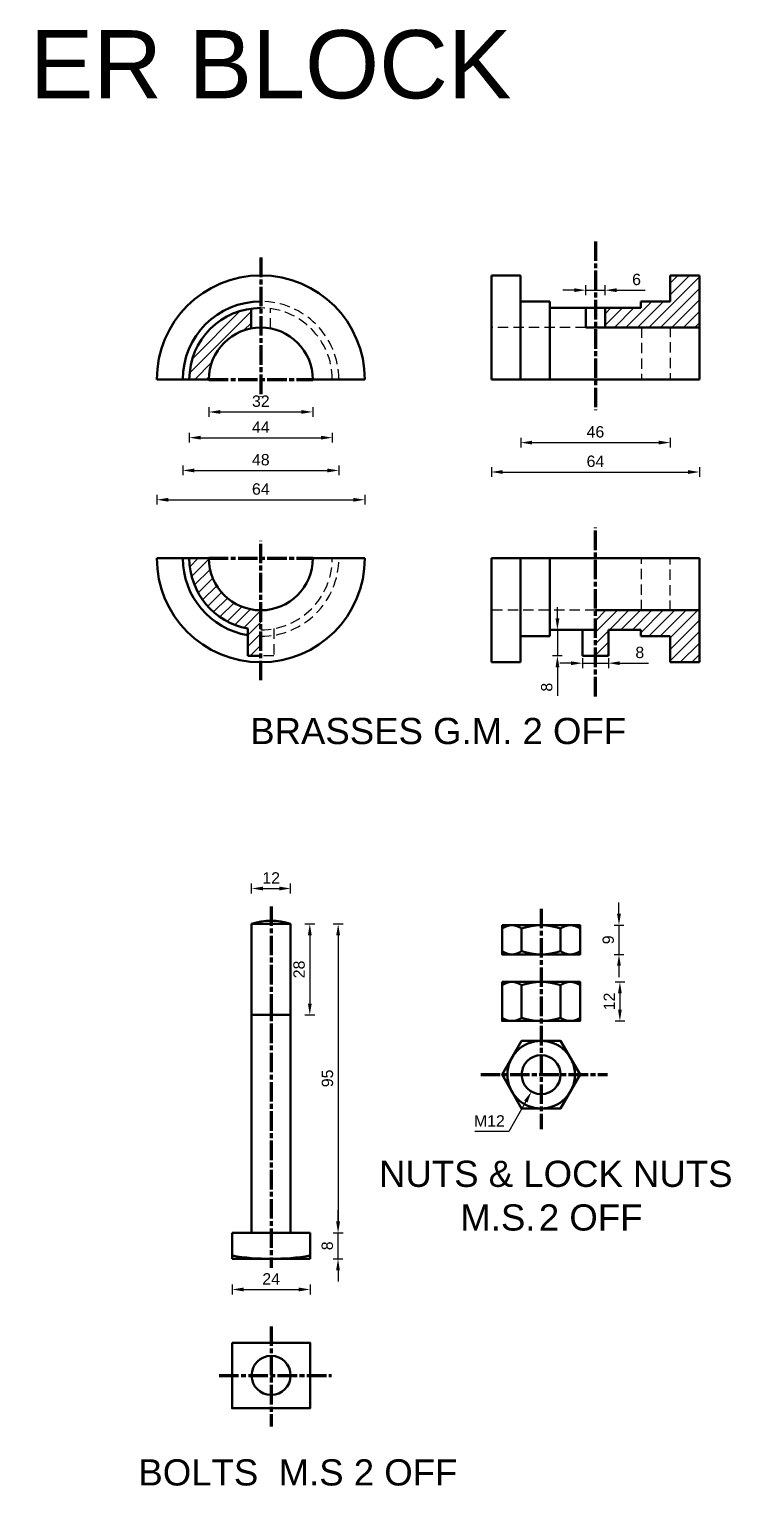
# Model space of a CAD drawing. Header units: millimetres. Extents: x 593 to 1220, y 200 to 1101.
# Drawn here: x 957 to 1172.9, y 653 to 1101 of the extents above; entities that cross this region are included whole.
import ezdxf

# ---------------------------------------------------------------- set-up
doc = ezdxf.new("R2010")
doc.units = ezdxf.units.MM
doc.linetypes.add('AM_ISO08W050x2', pattern=[9, 6, -0.75, 1.5, -0.75])
doc.linetypes.add('HIDDEN', pattern=[9.525, 6.35, -3.175])
for name, color, linetype, lineweight in [('AM_8', 1, 'Continuous', 25), ('BODY LINE', 7, 'Continuous', 50), ('CENTER LINE', 40, 'AM_ISO08W050x2', 100)]:
    doc.layers.add(name, color=color, linetype=linetype, lineweight=lineweight)
for name, color, linetype in [('DIMENSION', 120, 'Continuous'), ('Dimensions', 130, 'Continuous'), ('SECTION LINE', 210, 'HIDDEN')]:
    doc.layers.add(name, color=color, linetype=linetype)
doc.styles.get("Standard").update_dxf_attribs({"font": 'arial.ttf'})
doc.dimstyles.new('AM_ISO', dxfattribs={"dimtxt": 3.5, "dimasz": 3.5, "dimexe": 1.5, "dimexo": 1.5, "dimgap": 1.5, "dimtad": 1, "dimdsep": 46, "dimtxsty": 'Standard', "dimcen": 0, "dimclrd": 256, "dimclre": 256, "dimclrt": 3, "dimadec": 0, "dimazin": 2, "dimtp": 0.1, "dimtm": 0.1, "dimtfac": 0.71, "dimtmove": 0, "dimatfit": 3, "dimfxl": 1.5, "dimfxlon": 1, "dimlwd": -1, "dimlwe": -1, "dimarcsym": 1})
doc.dimstyles.new('AM_ISO$3', dxfattribs={"dimtxt": 3.5, "dimasz": 3.5, "dimexe": 1.5, "dimexo": 1.5, "dimgap": 1.5, "dimtad": 1, "dimtoh": 1, "dimdsep": 46, "dimtxsty": 'Standard', "dimcen": 0, "dimclrd": 256, "dimclre": 256, "dimclrt": 3, "dimadec": 0, "dimazin": 2, "dimtp": 0.1, "dimtm": 0.1, "dimtfac": 0.71, "dimtofl": 0, "dimtmove": 0, "dimatfit": 0, "dimfxl": 1.5, "dimfxlon": 1, "dimlwd": -1, "dimlwe": -1, "dimarcsym": 1})
pattern_1 = [(45, (488.7257, 396.2871), (-1.767767, 1.767767), [])]
pattern_2 = [(45, (0, 0), (-1.767767, 1.767767), [])]

# ---------------------------------------------------------------- blocks, each defined once
blk = doc.blocks.new('*D3')
at = {"layer": 'Defpoints', "color": 0, "transparency": 16777216}
for p in [(1037.46, 836.75), (1025.46, 825.86), (1037.46, 825.86)]:
    blk.add_point(p, dxfattribs=at)
at = {"layer": 'DIMENSION', "linetype": 'ByBlock', "transparency": 16777216}
for p, q in [((1025.46, 835.25), (1025.46, 838.25)), ((1037.46, 835.25), (1037.46, 838.25)), ((1028.96, 836.75), (1033.96, 836.75))]:
    blk.add_line(p, q, dxfattribs=at)
at = {"layer": 'DIMENSION', "transparency": 16777216}
for points in [[(1028.96, 837.33), (1028.96, 836.17), (1025.46, 836.75)], [(1033.96, 837.33), (1033.96, 836.17), (1037.46, 836.75)]]:
    blk.add_solid(points, dxfattribs=at)
at = {"layer": 'DIMENSION', "color": 3, "transparency": 16777216, "insert": (1031.46, 840.01), "char_height": 3.5, "attachment_point": 5}
blk.add_mtext('12', dxfattribs=at)
blk = doc.blocks.new('*D4')
at = {"layer": 'Defpoints', "color": 0, "transparency": 16777216}
for p in [(1037.46, 825.86), (1037.46, 730.86), (1052.08, 730.86)]:
    blk.add_point(p, dxfattribs=at)
at = {"layer": 'DIMENSION', "linetype": 'ByBlock', "transparency": 16777216}
for p, q in [((1050.58, 825.86), (1053.58, 825.86)), ((1052.08, 822.36), (1052.08, 734.36)), ((1050.58, 730.86), (1053.58, 730.86))]:
    blk.add_line(p, q, dxfattribs=at)
at = {"layer": 'DIMENSION', "transparency": 16777216}
for points in [[(1051.49, 822.36), (1052.66, 822.36), (1052.08, 825.86)], [(1051.49, 734.36), (1052.66, 734.36), (1052.08, 730.86)]]:
    blk.add_solid(points, dxfattribs=at)
at = {"layer": 'DIMENSION', "color": 3, "transparency": 16777216, "insert": (1048.79, 778.36), "char_height": 3.5, "attachment_point": 5, "rotation": 90}
blk.add_mtext('95', dxfattribs=at)
blk = doc.blocks.new('*D5')
at = {"layer": 'Defpoints', "color": 0, "transparency": 16777216}
for p in [(1043.46, 730.86), (1052.03, 730.86), (1043.46, 722.86)]:
    blk.add_point(p, dxfattribs=at)
at = {"layer": 'DIMENSION', "linetype": 'ByBlock', "transparency": 16777216}
for p, q in [((1052.03, 734.36), (1052.03, 737.86)), ((1050.53, 730.86), (1053.53, 730.86)), ((1052.03, 722.86), (1052.03, 730.86)), ((1050.53, 722.86), (1053.53, 722.86)), ((1052.03, 719.36), (1052.03, 715.86))]:
    blk.add_line(p, q, dxfattribs=at)
at = {"layer": 'DIMENSION', "transparency": 16777216}
for points in [[(1051.45, 734.36), (1052.61, 734.36), (1052.03, 730.86)], [(1051.45, 719.36), (1052.61, 719.36), (1052.03, 722.86)]]:
    blk.add_solid(points, dxfattribs=at)
at = {"layer": 'DIMENSION', "color": 3, "transparency": 16777216, "insert": (1048.74, 726.86), "char_height": 3.5, "attachment_point": 5, "rotation": 90}
blk.add_mtext('8', dxfattribs=at)
blk = doc.blocks.new('*D6')
at = {"layer": 'Defpoints', "color": 0, "transparency": 16777216}
for p in [(1019.46, 722.86), (1043.46, 722.86), (1043.46, 713.44)]:
    blk.add_point(p, dxfattribs=at)
at = {"layer": 'DIMENSION', "linetype": 'ByBlock', "transparency": 16777216}
for p, q in [((1019.46, 714.94), (1019.46, 711.94)), ((1022.96, 713.44), (1039.96, 713.44)), ((1043.46, 714.94), (1043.46, 711.94))]:
    blk.add_line(p, q, dxfattribs=at)
at = {"layer": 'DIMENSION', "transparency": 16777216}
for points in [[(1022.96, 714.02), (1022.96, 712.86), (1019.46, 713.44)], [(1039.96, 714.02), (1039.96, 712.86), (1043.46, 713.44)]]:
    blk.add_solid(points, dxfattribs=at)
at = {"layer": 'DIMENSION', "color": 3, "transparency": 16777216, "insert": (1031.46, 716.7), "char_height": 3.5, "attachment_point": 5}
blk.add_mtext('24', dxfattribs=at)
blk = doc.blocks.new('*D7')
at = {"layer": 'Defpoints', "color": 0, "transparency": 16777216}
for p in [(1126.53, 825.47), (1126.53, 816.47), (1138.48, 816.47)]:
    blk.add_point(p, dxfattribs=at)
at = {"layer": 'DIMENSION', "linetype": 'ByBlock', "transparency": 16777216}
for p, q in [((1138.48, 828.97), (1138.48, 832.47)), ((1136.98, 825.47), (1139.98, 825.47)), ((1138.48, 825.47), (1138.48, 816.47)), ((1136.98, 816.47), (1139.98, 816.47)), ((1138.48, 812.97), (1138.48, 809.47))]:
    blk.add_line(p, q, dxfattribs=at)
at = {"layer": 'DIMENSION', "transparency": 16777216}
for points in [[(1137.89, 828.97), (1139.06, 828.97), (1138.48, 825.47)], [(1137.89, 812.97), (1139.06, 812.97), (1138.48, 816.47)]]:
    blk.add_solid(points, dxfattribs=at)
at = {"layer": 'DIMENSION', "color": 3, "transparency": 16777216, "insert": (1135.19, 820.97), "char_height": 3.5, "attachment_point": 5, "rotation": 90}
blk.add_mtext('9', dxfattribs=at)
blk = doc.blocks.new('*D8')
at = {"layer": 'Defpoints', "color": 0, "transparency": 16777216}
for p in [(1126.53, 808.01), (1126.53, 796.01), (1138.76, 796.01)]:
    blk.add_point(p, dxfattribs=at)
at = {"layer": 'DIMENSION', "linetype": 'ByBlock', "transparency": 16777216}
for p, q in [((1137.26, 808.01), (1140.26, 808.01)), ((1138.76, 804.51), (1138.76, 799.51)), ((1137.26, 796.01), (1140.26, 796.01))]:
    blk.add_line(p, q, dxfattribs=at)
at = {"layer": 'DIMENSION', "transparency": 16777216}
for points in [[(1138.18, 804.51), (1139.34, 804.51), (1138.76, 808.01)], [(1138.18, 799.51), (1139.34, 799.51), (1138.76, 796.01)]]:
    blk.add_solid(points, dxfattribs=at)
at = {"layer": 'DIMENSION', "color": 3, "transparency": 16777216, "insert": (1135.5, 802.01), "char_height": 3.5, "attachment_point": 5, "rotation": 90}
blk.add_mtext('12', dxfattribs=at)
blk = doc.blocks.new('*D35')
at = {"layer": 'Defpoints', "color": 0, "transparency": 16777216}
for p in [(996.28, 988.31), (1060.28, 988.31), (1060.28, 956.3)]:
    blk.add_point(p, dxfattribs=at)
at = {"layer": 'DIMENSION', "linetype": 'ByBlock', "transparency": 16777216}
for p, q in [((996.28, 957.8), (996.28, 954.8)), ((999.78, 956.3), (1056.78, 956.3)), ((1060.28, 957.8), (1060.28, 954.8))]:
    blk.add_line(p, q, dxfattribs=at)
at = {"layer": 'DIMENSION', "transparency": 16777216}
for points in [[(999.78, 956.88), (999.78, 955.72), (996.28, 956.3)], [(1056.78, 956.88), (1056.78, 955.72), (1060.28, 956.3)]]:
    blk.add_solid(points, dxfattribs=at)
at = {"layer": 'DIMENSION', "color": 3, "transparency": 16777216, "insert": (1028.28, 959.59), "char_height": 3.5, "attachment_point": 5}
blk.add_mtext('64', dxfattribs=at)
blk = doc.blocks.new('*D36')
at = {"layer": 'Defpoints', "color": 0, "transparency": 16777216}
for p in [(1004.28, 988.31), (1052.28, 988.31), (1052.28, 965.32)]:
    blk.add_point(p, dxfattribs=at)
at = {"layer": 'DIMENSION', "linetype": 'ByBlock', "transparency": 16777216}
for p, q in [((1004.28, 966.82), (1004.28, 963.82)), ((1007.78, 965.32), (1048.78, 965.32)), ((1052.28, 966.82), (1052.28, 963.82))]:
    blk.add_line(p, q, dxfattribs=at)
at = {"layer": 'DIMENSION', "transparency": 16777216}
for points in [[(1007.78, 965.9), (1007.78, 964.73), (1004.28, 965.32)], [(1048.78, 965.9), (1048.78, 964.73), (1052.28, 965.32)]]:
    blk.add_solid(points, dxfattribs=at)
at = {"layer": 'DIMENSION', "color": 3, "transparency": 16777216, "insert": (1028.28, 968.6), "char_height": 3.5, "attachment_point": 5}
blk.add_mtext('48', dxfattribs=at)
blk = doc.blocks.new('*D37')
at = {"layer": 'Defpoints', "color": 0, "transparency": 16777216}
for p in [(1006.28, 989.4), (1050.28, 989.4), (1050.28, 975.4)]:
    blk.add_point(p, dxfattribs=at)
at = {"layer": 'DIMENSION', "linetype": 'ByBlock', "transparency": 16777216}
for p, q in [((1006.28, 976.9), (1006.28, 973.9)), ((1050.28, 976.9), (1050.28, 973.9)), ((1009.78, 975.4), (1046.78, 975.4))]:
    blk.add_line(p, q, dxfattribs=at)
at = {"layer": 'DIMENSION', "transparency": 16777216}
for points in [[(1009.78, 975.98), (1009.78, 974.81), (1006.28, 975.4)], [(1046.78, 975.98), (1046.78, 974.81), (1050.28, 975.4)]]:
    blk.add_solid(points, dxfattribs=at)
at = {"layer": 'DIMENSION', "color": 3, "transparency": 16777216, "insert": (1028.28, 978.65), "char_height": 3.5, "attachment_point": 5}
blk.add_mtext('44', dxfattribs=at)
blk = doc.blocks.new('*D38')
at = {"layer": 'Defpoints', "color": 0, "transparency": 16777216}
for p in [(1012.28, 991.29), (1044.28, 991.29), (1044.28, 983.31)]:
    blk.add_point(p, dxfattribs=at)
at = {"layer": 'DIMENSION', "linetype": 'ByBlock', "transparency": 16777216}
for p, q in [((1012.28, 984.81), (1012.28, 981.81)), ((1015.78, 983.31), (1040.78, 983.31)), ((1044.28, 984.81), (1044.28, 981.81))]:
    blk.add_line(p, q, dxfattribs=at)
at = {"layer": 'DIMENSION', "transparency": 16777216}
for points in [[(1015.78, 983.89), (1015.78, 982.73), (1012.28, 983.31)], [(1040.78, 983.89), (1040.78, 982.73), (1044.28, 983.31)]]:
    blk.add_solid(points, dxfattribs=at)
at = {"layer": 'DIMENSION', "color": 3, "transparency": 16777216, "insert": (1028.28, 986.6), "char_height": 3.5, "attachment_point": 5}
blk.add_mtext('32', dxfattribs=at)
blk = doc.blocks.new('*D39')
at = {"layer": 'Defpoints', "color": 0, "transparency": 16777216}
for p in [(1134.23, 1020.76), (1128.23, 1010.77), (1134.23, 1010.77)]:
    blk.add_point(p, dxfattribs=at)
at = {"layer": 'DIMENSION', "linetype": 'ByBlock', "transparency": 16777216}
for p, q in [((1128.23, 1019.26), (1128.23, 1022.26)), ((1134.23, 1019.26), (1134.23, 1022.26)), ((1124.73, 1020.76), (1121.23, 1020.76)), ((1128.23, 1020.76), (1134.23, 1020.76)), ((1137.73, 1020.76), (1146.54, 1020.76))]:
    blk.add_line(p, q, dxfattribs=at)
at = {"layer": 'DIMENSION', "transparency": 16777216}
for points in [[(1124.73, 1021.34), (1124.73, 1020.17), (1128.23, 1020.76)], [(1137.73, 1021.34), (1137.73, 1020.17), (1134.23, 1020.76)]]:
    blk.add_solid(points, dxfattribs=at)
at = {"layer": 'DIMENSION', "color": 3, "transparency": 16777216, "insert": (1143.88, 1024.04), "char_height": 3.5, "attachment_point": 5}
blk.add_mtext('6', dxfattribs=at)
blk = doc.blocks.new('*D40')
at = {"layer": 'Defpoints', "color": 0, "transparency": 16777216}
for p in [(1099.23, 993.29), (1163.23, 993.29), (1163.23, 964.84)]:
    blk.add_point(p, dxfattribs=at)
at = {"layer": 'DIMENSION', "linetype": 'ByBlock', "transparency": 16777216}
for p, q in [((1099.23, 966.34), (1099.23, 963.34)), ((1102.73, 964.84), (1159.73, 964.84)), ((1163.23, 966.34), (1163.23, 963.34))]:
    blk.add_line(p, q, dxfattribs=at)
at = {"layer": 'DIMENSION', "transparency": 16777216}
for points in [[(1102.73, 965.42), (1102.73, 964.25), (1099.23, 964.84)], [(1159.73, 965.42), (1159.73, 964.25), (1163.23, 964.84)]]:
    blk.add_solid(points, dxfattribs=at)
at = {"layer": 'DIMENSION', "color": 3, "transparency": 16777216, "insert": (1131.23, 968.12), "char_height": 3.5, "attachment_point": 5}
blk.add_mtext('64', dxfattribs=at)
blk = doc.blocks.new('*D41')
at = {"layer": 'Defpoints', "color": 0, "transparency": 16777216}
for p in [(1108.23, 993.29), (1154.23, 993.29), (1154.23, 973.88)]:
    blk.add_point(p, dxfattribs=at)
at = {"layer": 'DIMENSION', "linetype": 'ByBlock', "transparency": 16777216}
for p, q in [((1108.23, 975.38), (1108.23, 972.38)), ((1111.73, 973.88), (1150.73, 973.88)), ((1154.23, 975.38), (1154.23, 972.38))]:
    blk.add_line(p, q, dxfattribs=at)
at = {"layer": 'DIMENSION', "transparency": 16777216}
for points in [[(1111.73, 974.47), (1111.73, 973.3), (1108.23, 973.88)], [(1150.73, 974.47), (1150.73, 973.3), (1154.23, 973.88)]]:
    blk.add_solid(points, dxfattribs=at)
at = {"layer": 'DIMENSION', "color": 3, "transparency": 16777216, "insert": (1131.23, 977.17), "char_height": 3.5, "attachment_point": 5}
blk.add_mtext('46', dxfattribs=at)
blk = doc.blocks.new('*D52')
at = {"layer": 'Defpoints', "color": 0, "ltscale": 0.5, "transparency": 16777216}
for p in [(1127.23, 911.22), (1135.23, 911.22), (1135.23, 906.04)]:
    blk.add_point(p, dxfattribs=at)
at = {"layer": 'DIMENSION', "linetype": 'ByBlock', "ltscale": 0.5, "transparency": 16777216}
for p, q in [((1123.73, 906.04), (1120.23, 906.04)), ((1127.23, 907.54), (1127.23, 904.54)), ((1127.23, 906.04), (1135.23, 906.04)), ((1135.23, 907.54), (1135.23, 904.54)), ((1138.73, 906.04), (1147.53, 906.04))]:
    blk.add_line(p, q, dxfattribs=at)
at = {"layer": 'DIMENSION', "ltscale": 0.5, "transparency": 16777216}
for points in [[(1123.73, 906.62), (1123.73, 905.46), (1127.23, 906.04)], [(1138.73, 906.62), (1138.73, 905.46), (1135.23, 906.04)]]:
    blk.add_solid(points, dxfattribs=at)
at = {"layer": 'DIMENSION', "color": 3, "ltscale": 0.5, "transparency": 16777216, "insert": (1144.88, 909.33), "char_height": 3.5, "attachment_point": 5}
blk.add_mtext('8', dxfattribs=at)
blk = doc.blocks.new('*D64')
at = {"layer": 'Defpoints', "color": 0, "ltscale": 0.5, "transparency": 16777216}
for p in [(1117.5, 784.71), (1111.55, 774.29)]:
    blk.add_point(p, dxfattribs=at)
at = {"layer": 'DIMENSION', "linetype": 'ByBlock', "ltscale": 0.5, "transparency": 16777216}
for p, q in [((1109.82, 771.25), (1104.55, 762.02)), ((1104.55, 762.02), (1094.16, 762.02))]:
    blk.add_line(p, q, dxfattribs=at)
at = {"layer": 'DIMENSION', "ltscale": 0.5, "transparency": 16777216}
blk.add_solid([(1109.31, 771.54), (1110.33, 770.96), (1111.55, 774.29)], dxfattribs=at)
at = {"layer": 'DIMENSION', "color": 3, "ltscale": 0.5, "transparency": 16777216, "insert": (1098.6, 765.28), "char_height": 3.5, "attachment_point": 5}
blk.add_mtext('M12', dxfattribs=at)
blk = doc.blocks.new('*D65')
at = {"layer": 'Defpoints', "color": 0, "ltscale": 0.5, "transparency": 16777216}
for p in [(1037.46, 825.86), (1037.46, 797.86), (1043.35, 797.86)]:
    blk.add_point(p, dxfattribs=at)
at = {"layer": 'Dimensions', "linetype": 'ByBlock', "ltscale": 0.5, "transparency": 16777216}
for p, q in [((1041.85, 825.86), (1044.85, 825.86)), ((1043.35, 822.36), (1043.35, 801.36)), ((1041.85, 797.86), (1044.85, 797.86))]:
    blk.add_line(p, q, dxfattribs=at)
at = {"layer": 'Dimensions', "ltscale": 0.5, "transparency": 16777216}
for points in [[(1042.77, 822.36), (1043.94, 822.36), (1043.35, 825.86)], [(1042.77, 801.36), (1043.94, 801.36), (1043.35, 797.86)]]:
    blk.add_solid(points, dxfattribs=at)
at = {"layer": 'Dimensions', "color": 3, "ltscale": 0.5, "transparency": 16777216, "insert": (1040.07, 811.86), "char_height": 3.5, "attachment_point": 5, "rotation": 90}
blk.add_mtext('28', dxfattribs=at)
blk = doc.blocks.new('*D66')
at = {"layer": 'Defpoints', "color": 0, "ltscale": 0.5, "transparency": 16777216}
for p in [(1119.54, 916.31), (1131.72, 916.31), (1131.72, 908.31)]:
    blk.add_point(p, dxfattribs=at)
at = {"layer": 'DIMENSION', "linetype": 'ByBlock', "ltscale": 0.5, "transparency": 16777216}
for p, q in [((1119.54, 919.81), (1119.54, 923.31)), ((1121.04, 916.31), (1118.04, 916.31)), ((1119.54, 916.31), (1119.54, 908.31)), ((1121.04, 908.31), (1118.04, 908.31)), ((1119.54, 904.81), (1119.54, 896.01))]:
    blk.add_line(p, q, dxfattribs=at)
at = {"layer": 'DIMENSION', "ltscale": 0.5, "transparency": 16777216}
for points in [[(1118.96, 919.81), (1120.13, 919.81), (1119.54, 916.31)], [(1118.96, 904.81), (1120.13, 904.81), (1119.54, 908.31)]]:
    blk.add_solid(points, dxfattribs=at)
at = {"layer": 'DIMENSION', "color": 3, "ltscale": 0.5, "transparency": 16777216, "insert": (1116.26, 898.66), "char_height": 3.5, "attachment_point": 5, "rotation": 90}
blk.add_mtext('8', dxfattribs=at)

msp = doc.modelspace()

# ---------------------------------------------------------------- hatches: boundary and pattern name
at = {"layer": 'AM_8'}
h = msp.add_hatch(dxfattribs=at)
h.set_pattern_fill('_U', color=256, scale=2.5, angle=45, style=0, pattern_type=0)
h.set_pattern_definition(pattern_1)
h.paths.add_polyline_path([(1163.227, 1025.287), (1154.227, 1025.287), (1154.227, 1017.287), (1145.227, 1017.287), (1145.227, 1015.287), (1134.227, 1015.287), (1134.227, 1009.287), (1163.227, 1009.287)])
h = msp.add_hatch(dxfattribs=at)
h.set_pattern_fill('_U', color=256, scale=2.5, angle=45, style=0, pattern_type=0)
h.set_pattern_definition(pattern_1)
edge = h.paths.add_edge_path()
edge.add_arc((1028.282, 993.287), 22, 97.83748, 180)
edge.add_line((1006.282, 993.287), (1012.282, 993.287))
edge.add_arc((1028.282, 993.287), 16, 100.80692, 180, ccw=False)
edge.add_line((1025.282, 1009.003), (1025.282, 1015.081))
at = {"layer": 'AM_8', "ltscale": 0.5}
h = msp.add_hatch(dxfattribs=at)
h.set_pattern_fill('_U', color=256, scale=2.5, angle=45, style=0, pattern_type=0)
h.set_pattern_definition(pattern_2)
edge = h.paths.add_edge_path()
edge.add_arc((1028.282, 938.311), 22, 180, 259.52432)
edge.add_line((1024.282, 916.678), (1024.282, 908.311))
edge.add_line((1024.282, 908.311), (1028.282, 908.311))
edge.add_line((1028.282, 908.311), (1028.282, 922.311))
edge.add_arc((1028.282, 938.311), 16, 180, 270, ccw=False)
edge.add_line((1012.282, 938.311), (1006.282, 938.311))
h = msp.add_hatch(dxfattribs=at)
h.set_pattern_fill('_U', color=256, scale=2.5, angle=45, style=0, pattern_type=0)
h.set_pattern_definition(pattern_2)
h.paths.add_polyline_path([(1154.227, 906.311), (1154.227, 914.311), (1145.227, 914.311), (1145.227, 916.311), (1135.227, 916.311), (1135.227, 908.311), (1131.227, 908.311), (1131.227, 922.311), (1163.227, 922.311), (1163.227, 906.311)])

# ---------------------------------------------------------------- linework, layer by layer
at = {"layer": 'BODY LINE'}
for p, q in [((1099.227, 993.287), (1099.227, 1025.287)), ((1108.227, 1025.287), (1099.227, 1025.287)), ((1108.227, 993.287), (1108.227, 1025.287)), ((1154.227, 1017.287), (1154.227, 1025.287)), ((1154.227, 1025.287), (1163.227, 1025.287)), ((1163.227, 1025.287), (1163.227, 993.287)), ((1117.227, 1017.287), (1108.227, 1017.287)), ((1117.227, 993.287), (1117.227, 1017.287)), ((1145.227, 1015.287), (1145.227, 1017.287)), ((1145.227, 1017.287), (1154.227, 1017.287)), ((1025.282, 1009.003), (1025.282, 1015.081)), ((1117.227, 1015.287), (1145.227, 1015.287)), ((1128.227, 1015.287), (1128.227, 1009.287)), ((1134.227, 1015.287), (1134.227, 1009.287)), ((1128.227, 1009.287), (1163.227, 1009.287)), ((996.282, 993.287), (1012.282, 993.287)), ((1044.282, 993.287), (1060.282, 993.287)), ((1099.227, 993.287), (1163.227, 993.287)), ((996.282, 938.311), (1012.282, 938.311)), ((1044.282, 938.311), (1060.282, 938.311)), ((1099.227, 938.311), (1163.227, 938.311)), ((1099.227, 938.311), (1099.227, 906.311)), ((1108.227, 938.311), (1108.227, 906.311)), ((1117.227, 938.311), (1117.227, 914.311)), ((1163.227, 906.311), (1163.227, 938.311)), ((1131.227, 922.311), (1163.227, 922.311)), ((1117.227, 914.311), (1108.227, 914.311)), ((1117.227, 916.311), (1131.227, 916.311)), ((1135.227, 916.311), (1145.227, 916.311)), ((1145.227, 916.311), (1145.227, 914.311)), ((1145.227, 914.311), (1154.227, 914.311)), ((1154.227, 914.311), (1154.227, 906.311)), ((1108.227, 906.311), (1099.227, 906.311)), ((1154.227, 906.311), (1163.227, 906.311)), ((1025.459, 825.856), (1025.459, 730.856)), ((1037.459, 825.856), (1025.459, 825.856)), ((1037.459, 730.856), (1037.459, 825.856)), ((1108.529, 817.467), (1108.529, 824.467)), ((1120.529, 817.467), (1120.529, 824.467)), ((1108.529, 797.012), (1108.529, 807.012)), ((1120.529, 797.012), (1120.529, 807.012)), ((1019.459, 722.856), (1019.459, 730.856)), ((1019.459, 730.856), (1025.459, 730.856)), ((1025.459, 730.856), (1037.459, 730.856)), ((1037.459, 730.856), (1043.459, 730.856)), ((1043.459, 730.856), (1043.459, 722.856)), ((1043.459, 722.856), (1019.459, 722.856))]:
    msp.add_line(p, q, dxfattribs=at)
at = {"layer": 'BODY LINE', "ltscale": 0.5}
for p, q in [((1024.282, 916.678), (1024.282, 908.311)), ((1127.227, 908.311), (1127.227, 916.311)), ((1135.227, 916.311), (1135.227, 908.311)), ((1024.282, 908.311), (1028.282, 908.311)), ((1135.227, 908.311), (1127.227, 908.311)), ((1037.459, 797.856), (1025.459, 797.856))]:
    msp.add_line(p, q, dxfattribs=at)
at = {"layer": 'BODY LINE'}
for points in [[(1102.529, 825.467), (1126.529, 825.467), (1126.529, 816.467), (1102.529, 816.467)], [(1102.529, 808.012), (1126.529, 808.012), (1126.529, 796.012), (1102.529, 796.012)], [(1126.529, 779.501), (1120.529, 789.893), (1108.529, 789.893), (1102.529, 779.501), (1108.529, 769.109), (1120.529, 769.109)], [(1019.459, 697.072), (1043.459, 697.072), (1043.459, 676.928), (1019.459, 676.928)]]:
    msp.add_lwpolyline(points, close=True, dxfattribs=at)
for centre, radius in [((1114.529, 779.501), 10.392), ((1114.529, 779.501), 6), ((1031.459, 687), 6)]:
    msp.add_circle(centre, radius, dxfattribs=at)
for centre, radius, start, end in [((1028.282, 993.287), 32, 0, 180), ((1028.282, 993.287), 24, 90, 180), ((1028.282, 993.287), 22, 90, 180), ((1028.282, 993.287), 16, 0, 180), ((1028.282, 938.311), 32, 180, 0), ((1028.282, 938.311), 24, 180, 260.40593), ((1028.282, 938.311), 22, 180, 259.52432), ((1028.282, 938.311), 16, 180, 0), ((1031.459, 808.356), 18.5, 71.07536, 108.92464), ((1105.529, 820.469), 4.998, 53.11007, 126.88993), ((1114.529, 806.967), 18.5, 71.07536, 108.92464), ((1123.529, 820.469), 4.998, 53.11005, 126.88995), ((1105.529, 821.464), 4.998, 233.11007, 306.88993), ((1114.529, 834.967), 18.5, 251.07536, 288.92464), ((1123.529, 821.464), 4.998, 233.11005, 306.88995), ((1105.529, 803.012), 5, 53.12648, 126.87352), ((1114.529, 789.512), 18.5, 71.07536, 108.92464), ((1123.529, 803.024), 4.99, 53.04618, 126.95382), ((1105.529, 801.011), 5, 233.12648, 306.87352), ((1114.529, 814.512), 18.5, 251.07536, 288.92464), ((1123.529, 801), 4.99, 233.04618, 306.95382), ((1031.459, 795.356), 72.5, 260.47272, 279.52728)]:
    msp.add_arc(centre, radius, start, end, dxfattribs=at)
at = {"layer": 'CENTER LINE'}
for p, q in [((1131.227, 1035.762), (1131.227, 983.851)), ((1028.282, 1030.8), (1028.282, 987.941)), ((1012.282, 993.287), (1044.282, 993.287)), ((1131.227, 895.837), (1131.227, 947.748)), ((1028.282, 900.798), (1028.282, 943.658)), ((1012.282, 938.311), (1044.282, 938.311)), ((1031.459, 831.235), (1031.459, 720.059)), ((1114.529, 830.504), (1114.529, 762.72)), ((1095.956, 779.501), (1134.98, 779.501)), ((1031.459, 702.086), (1031.459, 671.308)), ((1015.464, 687), (1050.004, 687))]:
    msp.add_line(p, q, dxfattribs=at)
at = {"layer": 'SECTION LINE', "ltscale": 0.5}
for p, q in [((1031.282, 1009.003), (1031.282, 1015.081)), ((1128.227, 1009.287), (1099.227, 1009.287)), ((1145.366, 1009.287), (1145.366, 993.287)), ((1154.227, 1009.493), (1154.227, 993.287)), ((1145.366, 922.311), (1145.366, 938.311)), ((1154.227, 922.106), (1154.227, 938.311)), ((1131.227, 922.311), (1099.227, 922.311)), ((1032.282, 916.678), (1032.282, 908.311)), ((1032.282, 908.311), (1028.282, 908.311))]:
    msp.add_line(p, q, dxfattribs=at)
for centre, radius, start, end in [((1028.282, 993.287), 24, 0, 90), ((1028.282, 993.287), 22, 0, 90), ((1028.282, 938.311), 22, 270, 0), ((1028.282, 938.311), 24, 270, 0)]:
    msp.add_arc(centre, radius, start, end, dxfattribs=at)

# ---------------------------------------------------------------- texts
at = {"attachment_point": 1}
for s, width, gutter_width, insert, char_height in [('    PLUMMER BLOCK', 314.73487, 104.901, (818.794, 1100.726), 20.98026), ('BRASSES G.M. 2 OFF', 120.81987, 40.269, (1025.017, 889.217), 8.05386), ('NUTS & LOCK NUTS\\P\\pxi-3,l6.10505,t6.10505;M.S.^I2 OFF', 120.81987, 40.269, (1064.656, 753.04), 8.05386), ('BOLTS  M.S 2 OFF', 120.81987, 40.269, (990.621, 661.21), 8.05386)]:
    msp.add_mtext_dynamic_manual_height_columns(s, width=width, gutter_width=gutter_width, heights=[0], dxfattribs=dict(at, insert=insert, char_height=char_height))

# ---------------------------------------------------------------- dimensions: what is measured, and where the dimension line sits
at = {"layer": 'DIMENSION'}
for base, p1, p2, picture, middle in [((1134.227, 1020.757), (1128.227, 1010.769), (1134.227, 1010.769), '*D39', (1143.883, 1020.757)), ((1037.459, 836.75), (1025.459, 825.856), (1037.459, 825.856), '*D3', (1031.459, 836.75))]:
    dim = msp.add_linear_dim(base=base, p1=p1, p2=p2, dimstyle='AM_ISO', dxfattribs=at)
    dim.commit()
    dim.dimension.update_dxf_attribs({"geometry": picture, "text_midpoint": middle, "dimtype": 160})
for base, p1, p2, picture, middle in [((1044.282, 983.311), (1012.282, 991.291), (1044.282, 991.291), '*D38', (1028.282, 986.599)), ((1163.227, 964.836), (1099.227, 993.287), (1163.227, 993.287), '*D40', (1131.227, 968.123)), ((1154.227, 973.884), (1108.227, 993.287), (1154.227, 993.287), '*D41', (1131.227, 977.171)), ((1060.282, 956.301), (996.282, 988.31), (1060.282, 988.31), '*D35', (1028.282, 959.589)), ((1052.282, 965.316), (1004.282, 988.31), (1052.282, 988.31), '*D36', (1028.282, 968.603)), ((1050.282, 975.396), (1006.282, 989.402), (1050.282, 989.402), '*D37', (1028.282, 978.646)), ((1043.459, 713.441), (1019.459, 722.856), (1043.459, 722.856), '*D6', (1031.459, 716.699))]:
    dim = msp.add_linear_dim(base=base, p1=p1, p2=p2, dimstyle='AM_ISO', dxfattribs=at)
    dim.commit()
    dim.dimension.update_dxf_attribs({"geometry": picture, "text_midpoint": middle})
at = {"layer": 'DIMENSION', "ltscale": 0.5}
dim = msp.add_linear_dim(base=(1119.544, 916.311), p1=(1131.724, 908.311), p2=(1131.724, 916.311), angle=90, dimstyle='AM_ISO', dxfattribs=at)
dim.commit()
dim.dimension.update_dxf_attribs({"geometry": '*D66', "text_midpoint": (1119.544, 898.658), "dimtype": 160})
dim = msp.add_linear_dim(base=(1135.227, 906.039), p1=(1127.227, 911.219), p2=(1135.227, 911.219), dimstyle='AM_ISO', dxfattribs=at)
dim.commit()
dim.dimension.update_dxf_attribs({"geometry": '*D52', "text_midpoint": (1144.88, 906.039), "dimtype": 160})
at = {"layer": 'DIMENSION'}
for base, p1, p2, picture, middle in [((1138.477, 816.467), (1126.529, 825.467), (1126.529, 816.467), '*D7', (1135.19, 820.967)), ((1052.077, 730.856), (1037.459, 825.856), (1037.459, 730.856), '*D4', (1048.79, 778.356)), ((1138.761, 796.012), (1126.529, 808.012), (1126.529, 796.012), '*D8', (1135.504, 802.012)), ((1052.031, 730.856), (1043.459, 722.856), (1043.459, 730.856), '*D5', (1048.744, 726.856))]:
    dim = msp.add_linear_dim(base=base, p1=p1, p2=p2, angle=90, dimstyle='AM_ISO', dxfattribs=at)
    dim.commit()
    dim.dimension.update_dxf_attribs({"geometry": picture, "text_midpoint": middle})
at = {"layer": 'DIMENSION', "ltscale": 0.5}
dim = msp.add_diameter_dim_2p(p1=(1117.503, 784.712), p2=(1111.554, 774.29), text='M12', dimstyle='AM_ISO$3', override={"dimpost": ''}, dxfattribs=at)
dim.commit()
dim.dimension.update_dxf_attribs({"geometry": '*D64', "text_midpoint": (1098.604, 762.02), "dimtype": 163})
at = {"layer": 'Dimensions', "ltscale": 0.5}
dim = msp.add_linear_dim(base=(1043.354, 797.856), p1=(1037.459, 825.856), p2=(1037.459, 797.856), angle=90, dimstyle='AM_ISO', dxfattribs=at)
dim.commit()
dim.dimension.update_dxf_attribs({"geometry": '*D65', "text_midpoint": (1040.067, 811.856)})

doc.saveas('drawing.dxf')
